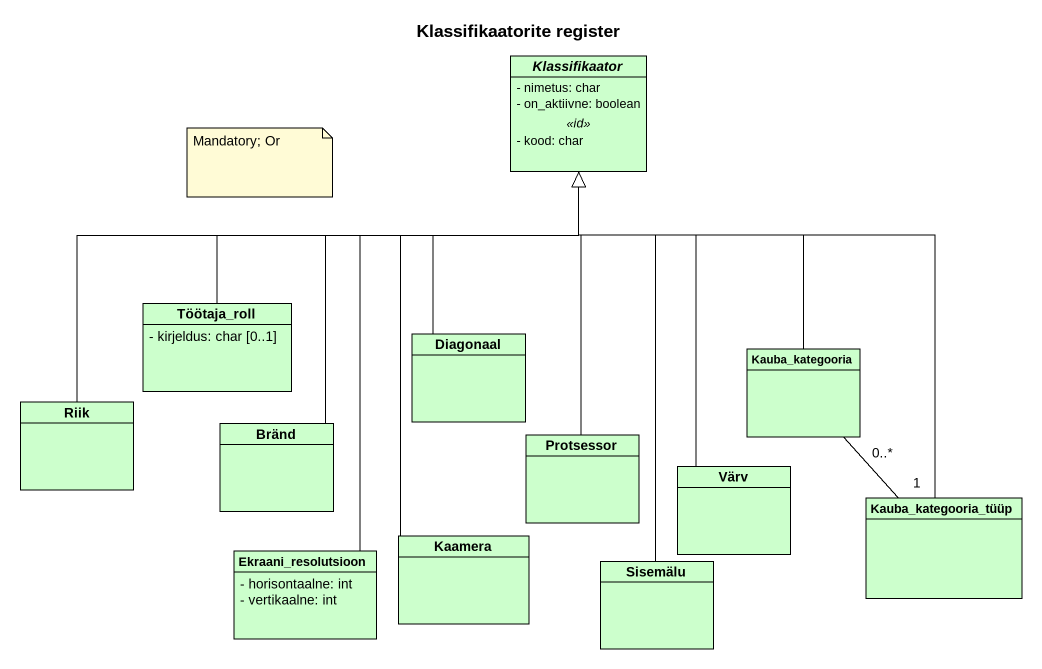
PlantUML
@startuml
title Klassifikaatorite register
hide circle
hide empty members
skinparam classAttributeIconSize 0
abstract class Klassifikaator #CCFFCC {
  - nimetus: char
  - on_aktiivne: boolean
  .. <<id>> ..
  - kood: char
}
class Töötaja_roll #CCFFCC {
  - kirjeldus: char [0..1]
}
class Diagonaal #CCFFCC
class Kauba_kategooria #CCFFCC
class Riik #CCFFCC
class Bränd #CCFFCC
class Protsessor #CCFFCC
class Värv #CCFFCC
class Kaamera #CCFFCC
class Kauba_kategooria_tüüp #CCFFCC
class Ekraani_resolutsioon #CCFFCC {
  - horisontaalne: int
  - vertikaalne: int
}
class Sisemälu #CCFFCC
Töötaja_roll -up-|> Klassifikaator
Diagonaal -up-|> Klassifikaator
Kauba_kategooria -up-|> Klassifikaator
Riik -up-|> Klassifikaator
Bränd -up-|> Klassifikaator
Protsessor -up-|> Klassifikaator
Värv -up-|> Klassifikaator
Kaamera -up-|> Klassifikaator
Kauba_kategooria_tüüp -up-|> Klassifikaator
Kauba_kategooria_tüüp "1" -up- "0..*" Kauba_kategooria
Ekraani_resolutsioon -up-|> Klassifikaator
Sisemälu -up-|> Klassifikaator
note as N1
  Mandatory; Or
end note
@enduml
